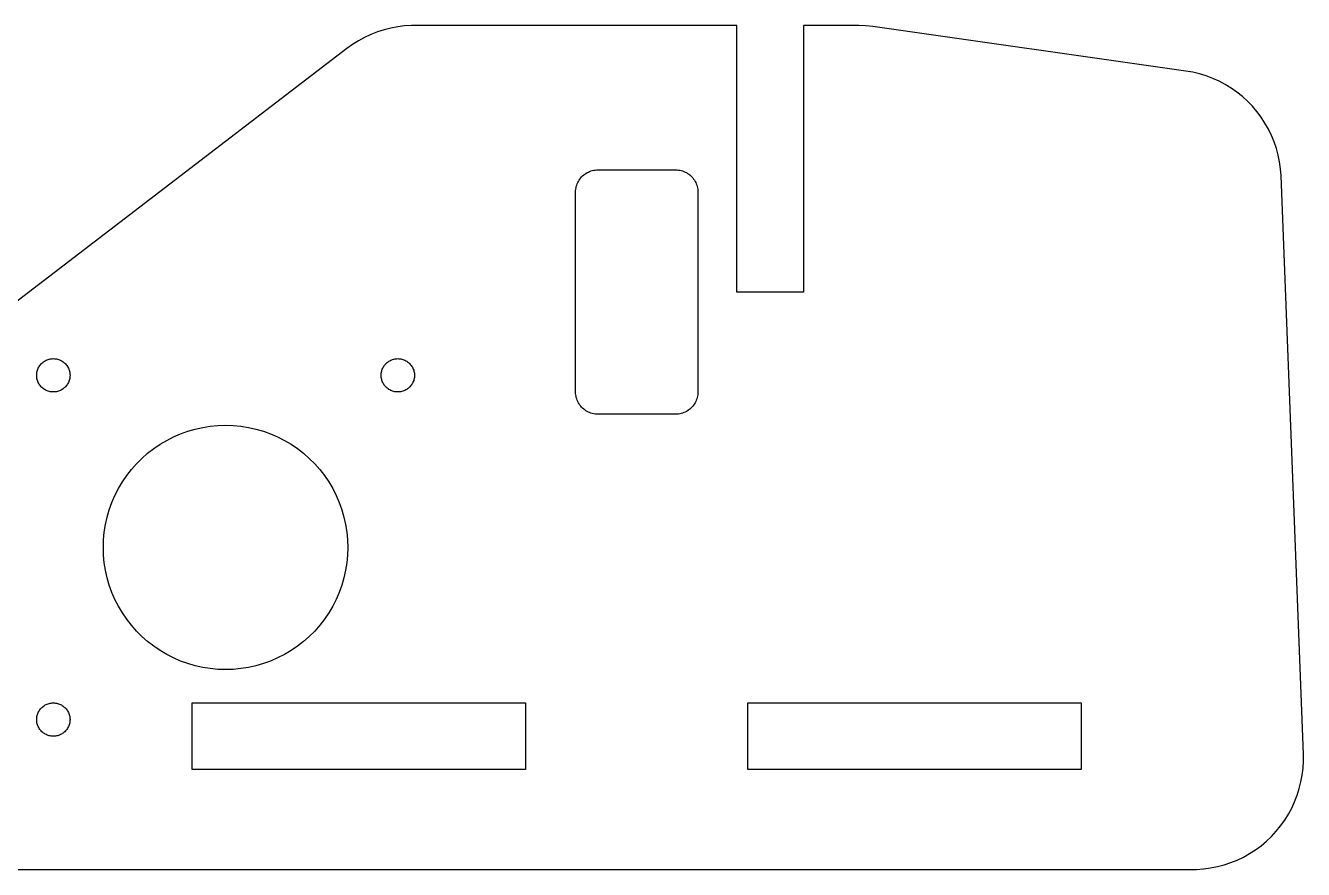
# Model space of a CAD drawing. Header units: metres. Extents: x -62 to 337, y -114 to 199.
# Drawn here: x 71 to 186, y -112 to -36 of the extents above; entities that cross this region are included whole.
import ezdxf

# ---------------------------------------------------------------- set-up
doc = ezdxf.new("R2010")
doc.units = ezdxf.units.M

msp = doc.modelspace()

# ---------------------------------------------------------------- linework, layer by layer
for p, q in [((102.666, -36.5722), (102.08, -36.8002)), ((103.264, -36.3815), (102.666, -36.5722)), ((103.874, -36.2287), (103.264, -36.3815)), ((104.492, -36.1144), (103.874, -36.2287)), ((105.115, -36.0392), (104.492, -36.1144)), ((105.742, -36.0033), (105.115, -36.0392)), ((135, -36.0009), (105.742, -36.0033)), ((135, -60), (135, -36.0009)), ((146, -36), (141, -36.0004)), ((141, -36.0004), (141, -60)), ((146.628, -36.0197), (146, -36)), ((147.253, -36.0789), (146.628, -36.0197)), ((175.414, -40.1005), (147.253, -36.0789)), ((100.426, -37.6976), (99.9157, -38.0639)), ((100.958, -37.364), (100.426, -37.6976)), ((101.511, -37.0644), (100.958, -37.364)), ((102.08, -36.8002), (101.511, -37.0644)), ((99.9157, -38.0639), (69.4735, -61.4234)), ((176.033, -40.2088), (175.414, -40.1005)), ((176.644, -40.3558), (176.033, -40.2088)), ((177.244, -40.5409), (176.644, -40.3558)), ((177.832, -40.7632), (177.244, -40.5409)), ((178.404, -41.022), (177.832, -40.7632)), ((178.959, -41.3163), (178.404, -41.022)), ((179.495, -41.6448), (178.959, -41.3163)), ((180.008, -42.0063), (179.495, -41.6448)), ((180.498, -42.3994), (180.008, -42.0063)), ((180.963, -42.8224), (180.498, -42.3994)), ((181.4, -43.2738), (180.963, -42.8224)), ((181.808, -43.7517), (181.4, -43.2738)), ((182.185, -44.2543), (181.808, -43.7517)), ((182.529, -44.7795), (182.185, -44.2543)), ((182.84, -45.3253), (182.529, -44.7795)), ((183.116, -45.8896), (182.84, -45.3253)), ((183.356, -46.4702), (183.116, -45.8896)), ((183.559, -47.0646), (183.356, -46.4702)), ((183.725, -47.6707), (183.559, -47.0646)), ((183.852, -48.2859), (183.725, -47.6707)), ((183.94, -48.9079), (183.852, -48.2859)), ((121.225, -49.459), (121.324, -49.382)), ((121.324, -49.382), (121.428, -49.3114)), ((121.428, -49.3114), (121.536, -49.2474)), ((121.536, -49.2474), (121.648, -49.1904)), ((121.648, -49.1904), (121.764, -49.1405)), ((121.764, -49.1405), (121.882, -49.0979)), ((121.882, -49.0979), (122.003, -49.0628)), ((122.003, -49.0628), (122.125, -49.0354)), ((122.125, -49.0354), (122.249, -49.0158)), ((122.249, -49.0158), (122.374, -49.004)), ((122.374, -49.004), (122.5, -49)), ((122.5, -49), (129.5, -49)), ((129.5, -49), (129.626, -49.004)), ((129.626, -49.004), (129.751, -49.0158)), ((129.751, -49.0158), (129.875, -49.0354)), ((129.875, -49.0354), (129.997, -49.0628)), ((129.997, -49.0628), (130.118, -49.0979)), ((130.118, -49.0979), (130.236, -49.1405)), ((130.236, -49.1405), (130.352, -49.1904)), ((130.352, -49.1904), (130.464, -49.2474)), ((130.464, -49.2474), (130.572, -49.3114)), ((130.572, -49.3114), (130.676, -49.382)), ((130.676, -49.382), (130.775, -49.459)), ((183.989, -49.5342), (183.94, -48.9079)), ((120.535, -50.6252), (120.563, -50.5026)), ((120.563, -50.5026), (120.598, -50.382)), ((120.598, -50.382), (120.64, -50.2638)), ((120.64, -50.2638), (120.69, -50.1485)), ((120.69, -50.1485), (120.747, -50.0365)), ((120.747, -50.0365), (120.811, -49.9284)), ((120.811, -49.9284), (120.882, -49.8244)), ((120.882, -49.8244), (120.959, -49.7252)), ((120.959, -49.7252), (121.042, -49.6309)), ((121.042, -49.6309), (121.131, -49.5421)), ((121.131, -49.5421), (121.225, -49.459)), ((130.775, -49.459), (130.869, -49.5421)), ((130.869, -49.5421), (130.958, -49.6309)), ((130.958, -49.6309), (131.041, -49.7252)), ((131.041, -49.7252), (131.118, -49.8244)), ((131.118, -49.8244), (131.189, -49.9284)), ((131.189, -49.9284), (131.253, -50.0365)), ((131.253, -50.0365), (131.31, -50.1485)), ((131.31, -50.1485), (131.36, -50.2638)), ((131.36, -50.2638), (131.402, -50.382)), ((131.402, -50.382), (131.437, -50.5026)), ((131.437, -50.5026), (131.465, -50.6252)), ((185.993, -101.616), (183.989, -49.5342)), ((120.5, -51), (120.504, -50.8744)), ((120.5, -69), (120.5, -51)), ((120.504, -50.8744), (120.516, -50.7493)), ((120.516, -50.7493), (120.535, -50.6252)), ((131.465, -50.6252), (131.484, -50.7493)), ((131.484, -50.7493), (131.496, -50.8744)), ((131.496, -50.8744), (131.5, -51)), ((131.5, -51), (131.5, -69)), ((141, -60), (135, -60)), ((72.1855, -66.7774), (72.2335, -66.6963)), ((72.2335, -66.6963), (72.2865, -66.6183)), ((72.2865, -66.6183), (72.3442, -66.5439)), ((72.3442, -66.5439), (72.4066, -66.4732)), ((72.4066, -66.4732), (72.4732, -66.4066)), ((72.4732, -66.4066), (72.5439, -66.3442)), ((72.5439, -66.3442), (72.6183, -66.2865)), ((72.6183, -66.2865), (72.6963, -66.2335)), ((72.6963, -66.2335), (72.7774, -66.1855)), ((72.7774, -66.1855), (72.8613, -66.1428)), ((72.8613, -66.1428), (72.9478, -66.1053)), ((72.9478, -66.1053), (73.0365, -66.0734)), ((73.0365, -66.0734), (73.127, -66.0471)), ((73.127, -66.0471), (73.2189, -66.0266)), ((73.2189, -66.0266), (73.312, -66.0118)), ((73.312, -66.0118), (73.4058, -66.003)), ((73.4058, -66.003), (73.5, -66)), ((73.5, -66), (73.5942, -66.003)), ((73.5942, -66.003), (73.688, -66.0118)), ((73.688, -66.0118), (73.7811, -66.0266)), ((73.7811, -66.0266), (73.873, -66.0471)), ((73.873, -66.0471), (73.9635, -66.0734)), ((73.9635, -66.0734), (74.0522, -66.1053)), ((74.0522, -66.1053), (74.1387, -66.1428)), ((74.1387, -66.1428), (74.2226, -66.1855)), ((74.2226, -66.1855), (74.3037, -66.2335)), ((74.3037, -66.2335), (74.3817, -66.2865)), ((74.3817, -66.2865), (74.4561, -66.3442)), ((74.4561, -66.3442), (74.5268, -66.4066)), ((74.5268, -66.4066), (74.5935, -66.4732)), ((74.5935, -66.4732), (74.6558, -66.5439)), ((74.6558, -66.5439), (74.7135, -66.6183)), ((74.7135, -66.6183), (74.7665, -66.6963)), ((74.7665, -66.6963), (74.8145, -66.7774)), ((103.186, -66.7774), (103.234, -66.6963)), ((103.234, -66.6963), (103.286, -66.6183)), ((103.286, -66.6183), (103.344, -66.5439)), ((103.344, -66.5439), (103.407, -66.4732)), ((103.407, -66.4732), (103.473, -66.4066)), ((103.473, -66.4066), (103.544, -66.3442)), ((103.544, -66.3442), (103.618, -66.2865)), ((103.618, -66.2865), (103.696, -66.2335)), ((103.696, -66.2335), (103.777, -66.1855)), ((103.777, -66.1855), (103.861, -66.1428)), ((103.861, -66.1428), (103.948, -66.1053)), ((103.948, -66.1053), (104.036, -66.0734)), ((104.036, -66.0734), (104.127, -66.0471)), ((104.127, -66.0471), (104.219, -66.0266)), ((104.219, -66.0266), (104.312, -66.0118)), ((104.312, -66.0118), (104.406, -66.003)), ((104.406, -66.003), (104.5, -66)), ((104.5, -66), (104.594, -66.003)), ((104.594, -66.003), (104.688, -66.0118)), ((104.688, -66.0118), (104.781, -66.0266)), ((104.781, -66.0266), (104.873, -66.0471)), ((104.873, -66.0471), (104.964, -66.0734)), ((104.964, -66.0734), (105.052, -66.1053)), ((105.052, -66.1053), (105.139, -66.1428)), ((105.139, -66.1428), (105.223, -66.1855)), ((105.223, -66.1855), (105.304, -66.2335)), ((105.304, -66.2335), (105.382, -66.2865)), ((105.382, -66.2865), (105.456, -66.3442)), ((105.456, -66.3442), (105.527, -66.4066)), ((105.527, -66.4066), (105.593, -66.4732)), ((105.593, -66.4732), (105.656, -66.5439)), ((105.656, -66.5439), (105.714, -66.6183)), ((105.714, -66.6183), (105.766, -66.6963)), ((105.766, -66.6963), (105.814, -66.7774)), ((72, -67.5), (72.003, -67.4058)), ((72.003, -67.5942), (72, -67.5)), ((72.003, -67.4058), (72.0118, -67.312)), ((72.0118, -67.688), (72.003, -67.5942)), ((72.0118, -67.312), (72.0266, -67.2189)), ((72.0266, -67.7811), (72.0118, -67.688)), ((72.0266, -67.2189), (72.0471, -67.127)), ((72.0471, -67.873), (72.0266, -67.7811)), ((72.0471, -67.127), (72.0734, -67.0365)), ((72.0734, -67.0365), (72.1053, -66.9478)), ((72.1053, -66.9478), (72.1428, -66.8613)), ((72.1428, -66.8613), (72.1855, -66.7774)), ((74.8145, -66.7774), (74.8573, -66.8613)), ((74.8573, -66.8613), (74.8947, -66.9478)), ((74.8947, -66.9478), (74.9266, -67.0365)), ((74.9266, -67.0365), (74.9529, -67.127)), ((74.9529, -67.127), (74.9734, -67.2189)), ((74.9734, -67.7811), (74.9529, -67.873)), ((74.9734, -67.2189), (74.9882, -67.312)), ((74.9882, -67.688), (74.9734, -67.7811)), ((74.9882, -67.312), (74.9971, -67.4058)), ((74.9971, -67.5942), (74.9882, -67.688)), ((74.9971, -67.4058), (75, -67.5)), ((75, -67.5), (74.9971, -67.5942)), ((103, -67.5), (103.003, -67.4058)), ((103.003, -67.5942), (103, -67.5)), ((103.003, -67.4058), (103.012, -67.312)), ((103.012, -67.688), (103.003, -67.5942)), ((103.012, -67.312), (103.027, -67.2189)), ((103.027, -67.7811), (103.012, -67.688)), ((103.027, -67.2189), (103.047, -67.127)), ((103.047, -67.873), (103.027, -67.7811)), ((103.047, -67.127), (103.073, -67.0365)), ((103.073, -67.0365), (103.105, -66.9478)), ((103.105, -66.9478), (103.143, -66.8613)), ((103.143, -66.8613), (103.186, -66.7774)), ((105.814, -66.7774), (105.857, -66.8613)), ((105.857, -66.8613), (105.895, -66.9478)), ((105.895, -66.9478), (105.927, -67.0365)), ((105.927, -67.0365), (105.953, -67.127)), ((105.953, -67.127), (105.973, -67.2189)), ((105.973, -67.7811), (105.953, -67.873)), ((105.973, -67.2189), (105.988, -67.312)), ((105.988, -67.688), (105.973, -67.7811)), ((105.988, -67.312), (105.997, -67.4058)), ((105.997, -67.5942), (105.988, -67.688)), ((105.997, -67.4058), (106, -67.5)), ((106, -67.5), (105.997, -67.5942)), ((72.0734, -67.9635), (72.0471, -67.873)), ((72.1053, -68.0522), (72.0734, -67.9635)), ((72.1428, -68.1387), (72.1053, -68.0522)), ((72.1855, -68.2226), (72.1428, -68.1387)), ((72.2335, -68.3037), (72.1855, -68.2226)), ((72.2865, -68.3817), (72.2335, -68.3037)), ((72.3442, -68.4561), (72.2865, -68.3817)), ((72.4066, -68.5268), (72.3442, -68.4561)), ((72.4732, -68.5935), (72.4066, -68.5268)), ((72.5439, -68.6558), (72.4732, -68.5935)), ((72.6183, -68.7135), (72.5439, -68.6558)), ((72.6963, -68.7665), (72.6183, -68.7135)), ((72.7774, -68.8145), (72.6963, -68.7665)), ((72.8613, -68.8573), (72.7774, -68.8145)), ((72.9478, -68.8947), (72.8613, -68.8573)), ((73.0365, -68.9266), (72.9478, -68.8947)), ((73.127, -68.9529), (73.0365, -68.9266)), ((73.2189, -68.9734), (73.127, -68.9529)), ((73.312, -68.9882), (73.2189, -68.9734)), ((73.4058, -68.9971), (73.312, -68.9882)), ((73.5, -69), (73.4058, -68.9971)), ((73.5942, -68.9971), (73.5, -69)), ((73.688, -68.9882), (73.5942, -68.9971)), ((73.7811, -68.9734), (73.688, -68.9882)), ((73.873, -68.9529), (73.7811, -68.9734)), ((73.9635, -68.9266), (73.873, -68.9529)), ((74.0522, -68.8947), (73.9635, -68.9266)), ((74.1387, -68.8573), (74.0522, -68.8947)), ((74.2226, -68.8145), (74.1387, -68.8573)), ((74.3037, -68.7665), (74.2226, -68.8145)), ((74.3817, -68.7135), (74.3037, -68.7665)), ((74.4561, -68.6558), (74.3817, -68.7135)), ((74.5268, -68.5935), (74.4561, -68.6558)), ((74.5935, -68.5268), (74.5268, -68.5935)), ((74.6558, -68.4561), (74.5935, -68.5268)), ((74.7135, -68.3817), (74.6558, -68.4561)), ((74.7665, -68.3037), (74.7135, -68.3817)), ((74.8145, -68.2226), (74.7665, -68.3037)), ((74.8573, -68.1387), (74.8145, -68.2226)), ((74.8947, -68.0522), (74.8573, -68.1387)), ((74.9266, -67.9635), (74.8947, -68.0522)), ((74.9529, -67.873), (74.9266, -67.9635)), ((103.073, -67.9635), (103.047, -67.873)), ((103.105, -68.0522), (103.073, -67.9635)), ((103.143, -68.1387), (103.105, -68.0522)), ((103.186, -68.2226), (103.143, -68.1387)), ((103.234, -68.3037), (103.186, -68.2226)), ((103.286, -68.3817), (103.234, -68.3037)), ((103.344, -68.4561), (103.286, -68.3817)), ((103.407, -68.5268), (103.344, -68.4561)), ((103.473, -68.5935), (103.407, -68.5268)), ((103.544, -68.6558), (103.473, -68.5935)), ((103.618, -68.7135), (103.544, -68.6558)), ((103.696, -68.7665), (103.618, -68.7135)), ((103.777, -68.8145), (103.696, -68.7665)), ((103.861, -68.8573), (103.777, -68.8145)), ((103.948, -68.8947), (103.861, -68.8573)), ((104.036, -68.9266), (103.948, -68.8947)), ((104.127, -68.9529), (104.036, -68.9266)), ((104.219, -68.9734), (104.127, -68.9529)), ((104.312, -68.9882), (104.219, -68.9734)), ((104.406, -68.9971), (104.312, -68.9882)), ((104.5, -69), (104.406, -68.9971)), ((104.594, -68.9971), (104.5, -69)), ((104.688, -68.9882), (104.594, -68.9971)), ((104.781, -68.9734), (104.688, -68.9882)), ((104.873, -68.9529), (104.781, -68.9734)), ((104.964, -68.9266), (104.873, -68.9529)), ((105.052, -68.8947), (104.964, -68.9266)), ((105.139, -68.8573), (105.052, -68.8947)), ((105.223, -68.8145), (105.139, -68.8573)), ((105.304, -68.7665), (105.223, -68.8145)), ((105.382, -68.7135), (105.304, -68.7665)), ((105.456, -68.6558), (105.382, -68.7135)), ((105.527, -68.5935), (105.456, -68.6558)), ((105.593, -68.5268), (105.527, -68.5935)), ((105.656, -68.4561), (105.593, -68.5268)), ((105.714, -68.3817), (105.656, -68.4561)), ((105.766, -68.3037), (105.714, -68.3817)), ((105.814, -68.2226), (105.766, -68.3037)), ((105.857, -68.1387), (105.814, -68.2226)), ((105.895, -68.0522), (105.857, -68.1387)), ((105.927, -67.9635), (105.895, -68.0522)), ((105.953, -67.873), (105.927, -67.9635)), ((120.504, -69.1256), (120.5, -69)), ((120.516, -69.2507), (120.504, -69.1256)), ((120.535, -69.3748), (120.516, -69.2507)), ((120.563, -69.4974), (120.535, -69.3748)), ((120.598, -69.618), (120.563, -69.4974)), ((120.64, -69.7362), (120.598, -69.618)), ((120.69, -69.8515), (120.64, -69.7362)), ((120.747, -69.9635), (120.69, -69.8515)), ((120.811, -70.0716), (120.747, -69.9635)), ((120.882, -70.1756), (120.811, -70.0716)), ((131.189, -70.0716), (131.118, -70.1756)), ((131.253, -69.9635), (131.189, -70.0716)), ((131.31, -69.8515), (131.253, -69.9635)), ((131.36, -69.7362), (131.31, -69.8515)), ((131.402, -69.618), (131.36, -69.7362)), ((131.437, -69.4974), (131.402, -69.618)), ((131.465, -69.3748), (131.437, -69.4974)), ((131.484, -69.2507), (131.465, -69.3748)), ((131.496, -69.1256), (131.484, -69.2507)), ((131.5, -69), (131.496, -69.1256)), ((120.959, -70.2748), (120.882, -70.1756)), ((121.042, -70.3691), (120.959, -70.2748)), ((121.131, -70.4579), (121.042, -70.3691)), ((121.225, -70.541), (121.131, -70.4579)), ((121.324, -70.618), (121.225, -70.541)), ((121.428, -70.6886), (121.324, -70.618)), ((121.536, -70.7526), (121.428, -70.6886)), ((121.648, -70.8096), (121.536, -70.7526)), ((121.764, -70.8595), (121.648, -70.8096)), ((121.882, -70.9021), (121.764, -70.8595)), ((122.003, -70.9372), (121.882, -70.9021)), ((122.125, -70.9646), (122.003, -70.9372)), ((122.249, -70.9842), (122.125, -70.9646)), ((122.374, -70.996), (122.249, -70.9842)), ((122.5, -71), (122.374, -70.996)), ((129.5, -71), (122.5, -71)), ((129.626, -70.996), (129.5, -71)), ((129.751, -70.9842), (129.626, -70.996)), ((129.875, -70.9646), (129.751, -70.9842)), ((129.997, -70.9372), (129.875, -70.9646)), ((130.118, -70.9021), (129.997, -70.9372)), ((130.236, -70.8595), (130.118, -70.9021)), ((130.352, -70.8096), (130.236, -70.8595)), ((130.464, -70.7526), (130.352, -70.8096)), ((130.572, -70.6886), (130.464, -70.7526)), ((130.676, -70.618), (130.572, -70.6886)), ((130.775, -70.541), (130.676, -70.618)), ((130.869, -70.4579), (130.775, -70.541)), ((130.958, -70.3691), (130.869, -70.4579)), ((131.041, -70.2748), (130.958, -70.3691)), ((131.118, -70.1756), (131.041, -70.2748)), ((85.6008, -72.5384), (86.2644, -72.3456)), ((86.2644, -72.3456), (86.9388, -72.1949)), ((86.9388, -72.1949), (87.6213, -72.0867)), ((87.6213, -72.0867), (88.3093, -72.0217)), ((88.3093, -72.0217), (89, -72)), ((89, -72), (89.6907, -72.0217)), ((89.6907, -72.0217), (90.3787, -72.0867)), ((90.3787, -72.0867), (91.0612, -72.1949)), ((91.0612, -72.1949), (91.7356, -72.3456)), ((91.7356, -72.3456), (92.3992, -72.5384)), ((83.1059, -73.7124), (83.7007, -73.3606)), ((83.7007, -73.3606), (84.3164, -73.0469)), ((84.3164, -73.0469), (84.9506, -72.7725)), ((84.9506, -72.7725), (85.6008, -72.5384)), ((92.3992, -72.5384), (93.0494, -72.7725)), ((93.0494, -72.7725), (93.6836, -73.0469)), ((93.6836, -73.0469), (94.2993, -73.3606)), ((94.2993, -73.3606), (94.8941, -73.7124)), ((81.47, -74.9814), (81.9883, -74.5244)), ((81.9883, -74.5244), (82.5344, -74.1008)), ((82.5344, -74.1008), (83.1059, -73.7124)), ((94.8941, -73.7124), (95.4656, -74.1008)), ((95.4656, -74.1008), (96.0117, -74.5244)), ((96.0117, -74.5244), (96.53, -74.9814)), ((80.5244, -75.9883), (80.9814, -75.47)), ((80.9814, -75.47), (81.47, -74.9814)), ((96.53, -74.9814), (97.0186, -75.47)), ((97.0186, -75.47), (97.4756, -75.9883)), ((79.7124, -77.1059), (80.1008, -76.5344)), ((80.1008, -76.5344), (80.5244, -75.9883)), ((97.4756, -75.9883), (97.8992, -76.5344)), ((97.8992, -76.5344), (98.2876, -77.1059)), ((79.0469, -78.3164), (79.3606, -77.7007)), ((79.3606, -77.7007), (79.7124, -77.1059)), ((98.2876, -77.1059), (98.6394, -77.7007)), ((98.6394, -77.7007), (98.9531, -78.3164)), ((78.5384, -79.6008), (78.7725, -78.9506)), ((78.7725, -78.9506), (79.0469, -78.3164)), ((98.9531, -78.3164), (99.2275, -78.9506)), ((99.2275, -78.9506), (99.4616, -79.6008)), ((78.1949, -80.9388), (78.3456, -80.2644)), ((78.3456, -80.2644), (78.5384, -79.6008)), ((99.4616, -79.6008), (99.6544, -80.2644)), ((99.6544, -80.2644), (99.8051, -80.9388)), ((78.0217, -82.3093), (78.0867, -81.6213)), ((78.0867, -81.6213), (78.1949, -80.9388)), ((99.8051, -80.9388), (99.9133, -81.6213)), ((99.9133, -81.6213), (99.9783, -82.3093)), ((78, -83), (78.0217, -82.3093)), ((99.9783, -82.3093), (100, -83)), ((78.0217, -83.6907), (78, -83)), ((78.0867, -84.3787), (78.0217, -83.6907)), ((99.9783, -83.6907), (99.9133, -84.3787)), ((100, -83), (99.9783, -83.6907)), ((78.1949, -85.0612), (78.0867, -84.3787)), ((78.3456, -85.7356), (78.1949, -85.0612)), ((99.8051, -85.0612), (99.6544, -85.7356)), ((99.9133, -84.3787), (99.8051, -85.0612)), ((78.5384, -86.3992), (78.3456, -85.7356)), ((99.6544, -85.7356), (99.4616, -86.3992)), ((78.7725, -87.0494), (78.5384, -86.3992)), ((79.0469, -87.6836), (78.7725, -87.0494)), ((99.2275, -87.0494), (98.9531, -87.6836)), ((99.4616, -86.3992), (99.2275, -87.0494)), ((79.3606, -88.2993), (79.0469, -87.6836)), ((79.7124, -88.8941), (79.3606, -88.2993)), ((98.6394, -88.2993), (98.2876, -88.8941)), ((98.9531, -87.6836), (98.6394, -88.2993)), ((80.1008, -89.4656), (79.7124, -88.8941)), ((80.5244, -90.0117), (80.1008, -89.4656)), ((97.8992, -89.4656), (97.4756, -90.0117)), ((98.2876, -88.8941), (97.8992, -89.4656)), ((80.9814, -90.53), (80.5244, -90.0117)), ((81.47, -91.0186), (80.9814, -90.53)), ((97.0186, -90.53), (96.53, -91.0186)), ((97.4756, -90.0117), (97.0186, -90.53)), ((81.9883, -91.4756), (81.47, -91.0186)), ((82.5344, -91.8992), (81.9883, -91.4756)), ((83.1059, -92.2876), (82.5344, -91.8992)), ((95.4656, -91.8992), (94.8941, -92.2876)), ((96.0117, -91.4756), (95.4656, -91.8992)), ((96.53, -91.0186), (96.0117, -91.4756)), ((83.7007, -92.6394), (83.1059, -92.2876)), ((84.3164, -92.9531), (83.7007, -92.6394)), ((84.9506, -93.2275), (84.3164, -92.9531)), ((93.6836, -92.9531), (93.0494, -93.2275)), ((94.2993, -92.6394), (93.6836, -92.9531)), ((94.8941, -92.2876), (94.2993, -92.6394)), ((85.6008, -93.4616), (84.9506, -93.2275)), ((86.2644, -93.6544), (85.6008, -93.4616)), ((86.9388, -93.8051), (86.2644, -93.6544)), ((87.6213, -93.9133), (86.9388, -93.8051)), ((88.3093, -93.9783), (87.6213, -93.9133)), ((89, -94), (88.3093, -93.9783)), ((89.6907, -93.9783), (89, -94)), ((90.3787, -93.9133), (89.6907, -93.9783)), ((91.0612, -93.8051), (90.3787, -93.9133)), ((91.7356, -93.6544), (91.0612, -93.8051)), ((92.3992, -93.4616), (91.7356, -93.6544)), ((93.0494, -93.2275), (92.3992, -93.4616)), ((72.1855, -97.7774), (72.2335, -97.6963)), ((72.2335, -97.6963), (72.2865, -97.6183)), ((72.2865, -97.6183), (72.3442, -97.5439)), ((72.3442, -97.5439), (72.4066, -97.4732)), ((72.4066, -97.4732), (72.4732, -97.4065)), ((72.4732, -97.4065), (72.5439, -97.3442)), ((72.5439, -97.3442), (72.6183, -97.2865)), ((72.6183, -97.2865), (72.6963, -97.2335)), ((72.6963, -97.2335), (72.7774, -97.1855)), ((72.7774, -97.1855), (72.8613, -97.1427)), ((72.8613, -97.1427), (72.9478, -97.1053)), ((72.9478, -97.1053), (73.0365, -97.0734)), ((73.0365, -97.0734), (73.127, -97.0471)), ((73.127, -97.0471), (73.2189, -97.0266)), ((73.2189, -97.0266), (73.312, -97.0118)), ((73.312, -97.0118), (73.4058, -97.0029)), ((73.4058, -97.0029), (73.5, -97)), ((73.5, -97), (73.5942, -97.0029)), ((73.5942, -97.0029), (73.688, -97.0118)), ((73.688, -97.0118), (73.7811, -97.0266)), ((73.7811, -97.0266), (73.873, -97.0471)), ((73.873, -97.0471), (73.9635, -97.0734)), ((73.9635, -97.0734), (74.0522, -97.1053)), ((74.0522, -97.1053), (74.1387, -97.1427)), ((74.1387, -97.1427), (74.2226, -97.1855)), ((74.2226, -97.1855), (74.3037, -97.2335)), ((74.3037, -97.2335), (74.3817, -97.2865)), ((74.3817, -97.2865), (74.4561, -97.3442)), ((74.4561, -97.3442), (74.5268, -97.4065)), ((74.5268, -97.4065), (74.5935, -97.4732)), ((74.5935, -97.4732), (74.6558, -97.5439)), ((74.6558, -97.5439), (74.7135, -97.6183)), ((74.7135, -97.6183), (74.7665, -97.6963)), ((74.7665, -97.6963), (74.8145, -97.7774)), ((86, -103), (86, -97)), ((86, -97), (116, -97)), ((116, -97), (116, -103)), ((136, -103), (136, -97)), ((136, -97), (166, -97)), ((166, -97), (166, -103)), ((72, -98.5), (72.003, -98.4058)), ((72.003, -98.5942), (72, -98.5)), ((72.003, -98.4058), (72.0118, -98.312)), ((72.0118, -98.688), (72.003, -98.5942)), ((72.0118, -98.312), (72.0266, -98.2189)), ((72.0266, -98.7811), (72.0118, -98.688)), ((72.0266, -98.2189), (72.0471, -98.127)), ((72.0471, -98.873), (72.0266, -98.7811)), ((72.0471, -98.127), (72.0734, -98.0365)), ((72.0734, -98.9635), (72.0471, -98.873)), ((72.0734, -98.0365), (72.1053, -97.9478)), ((72.1053, -97.9478), (72.1428, -97.8613)), ((72.1428, -97.8613), (72.1855, -97.7774)), ((74.8145, -97.7774), (74.8573, -97.8613)), ((74.8573, -97.8613), (74.8947, -97.9478)), ((74.8947, -97.9478), (74.9266, -98.0365)), ((74.9266, -98.0365), (74.9529, -98.127)), ((74.9529, -98.873), (74.9266, -98.9635)), ((74.9529, -98.127), (74.9734, -98.2189)), ((74.9734, -98.7811), (74.9529, -98.873)), ((74.9734, -98.2189), (74.9882, -98.312)), ((74.9882, -98.688), (74.9734, -98.7811)), ((74.9882, -98.312), (74.9971, -98.4058)), ((74.9971, -98.5942), (74.9882, -98.688)), ((74.9971, -98.4058), (75, -98.5)), ((75, -98.5), (74.9971, -98.5942)), ((72.1053, -99.0522), (72.0734, -98.9635)), ((72.1428, -99.1387), (72.1053, -99.0522)), ((72.1855, -99.2226), (72.1428, -99.1387)), ((72.2335, -99.3037), (72.1855, -99.2226)), ((72.2865, -99.3817), (72.2335, -99.3037)), ((72.3442, -99.4561), (72.2865, -99.3817)), ((72.4066, -99.5268), (72.3442, -99.4561)), ((72.4732, -99.5934), (72.4066, -99.5268)), ((72.5439, -99.6558), (72.4732, -99.5934)), ((72.6183, -99.7135), (72.5439, -99.6558)), ((72.6963, -99.7665), (72.6183, -99.7135)), ((72.7774, -99.8145), (72.6963, -99.7665)), ((72.8613, -99.8572), (72.7774, -99.8145)), ((72.9478, -99.8947), (72.8613, -99.8572)), ((73.0365, -99.9266), (72.9478, -99.8947)), ((73.127, -99.9529), (73.0365, -99.9266)), ((73.2189, -99.9734), (73.127, -99.9529)), ((73.312, -99.9882), (73.2189, -99.9734)), ((73.4058, -99.997), (73.312, -99.9882)), ((73.5, -100), (73.4058, -99.997)), ((73.5942, -99.997), (73.5, -100)), ((73.688, -99.9882), (73.5942, -99.997)), ((73.7811, -99.9734), (73.688, -99.9882)), ((73.873, -99.9529), (73.7811, -99.9734)), ((73.9635, -99.9266), (73.873, -99.9529)), ((74.0522, -99.8947), (73.9635, -99.9266)), ((74.1387, -99.8572), (74.0522, -99.8947)), ((74.2226, -99.8145), (74.1387, -99.8572)), ((74.3037, -99.7665), (74.2226, -99.8145)), ((74.3817, -99.7135), (74.3037, -99.7665)), ((74.4561, -99.6558), (74.3817, -99.7135)), ((74.5268, -99.5934), (74.4561, -99.6558)), ((74.5935, -99.5268), (74.5268, -99.5934)), ((74.6558, -99.4561), (74.5935, -99.5268)), ((74.7135, -99.3817), (74.6558, -99.4561)), ((74.7665, -99.3037), (74.7135, -99.3817)), ((74.8145, -99.2226), (74.7665, -99.3037)), ((74.8573, -99.1387), (74.8145, -99.2226)), ((74.8947, -99.0522), (74.8573, -99.1387)), ((74.9266, -98.9635), (74.8947, -99.0522)), ((185.962, -102.871), (185.997, -102.244)), ((185.997, -102.244), (185.993, -101.616)), ((116, -103), (86, -103)), ((166, -103), (136, -103)), ((185.774, -104.113), (185.888, -103.495)), ((185.888, -103.495), (185.962, -102.871)), ((185.622, -104.722), (185.774, -104.113)), ((185.205, -105.907), (185.432, -105.321)), ((185.432, -105.321), (185.622, -104.722)), ((184.643, -107.03), (184.942, -106.477)), ((184.942, -106.477), (185.205, -105.907)), ((183.547, -108.56), (183.944, -108.073)), ((183.944, -108.073), (184.31, -107.563)), ((184.31, -107.563), (184.643, -107.03)), ((182.666, -109.454), (183.121, -109.021)), ((183.121, -109.021), (183.547, -108.56)), ((181.151, -110.571), (181.679, -110.231)), ((181.679, -110.231), (182.184, -109.858)), ((182.184, -109.858), (182.666, -109.454)), ((178.857, -111.583), (179.453, -111.385)), ((179.453, -111.385), (180.036, -111.149)), ((180.036, -111.149), (180.602, -110.878)), ((180.602, -110.878), (181.151, -110.571)), ((66, -112), (176.384, -111.993)), ((176.384, -111.993), (177.011, -111.949)), ((177.011, -111.949), (177.634, -111.866)), ((177.634, -111.866), (178.25, -111.744)), ((178.25, -111.744), (178.857, -111.583))]:
    msp.add_line(p, q)

doc.saveas('drawing.dxf')
